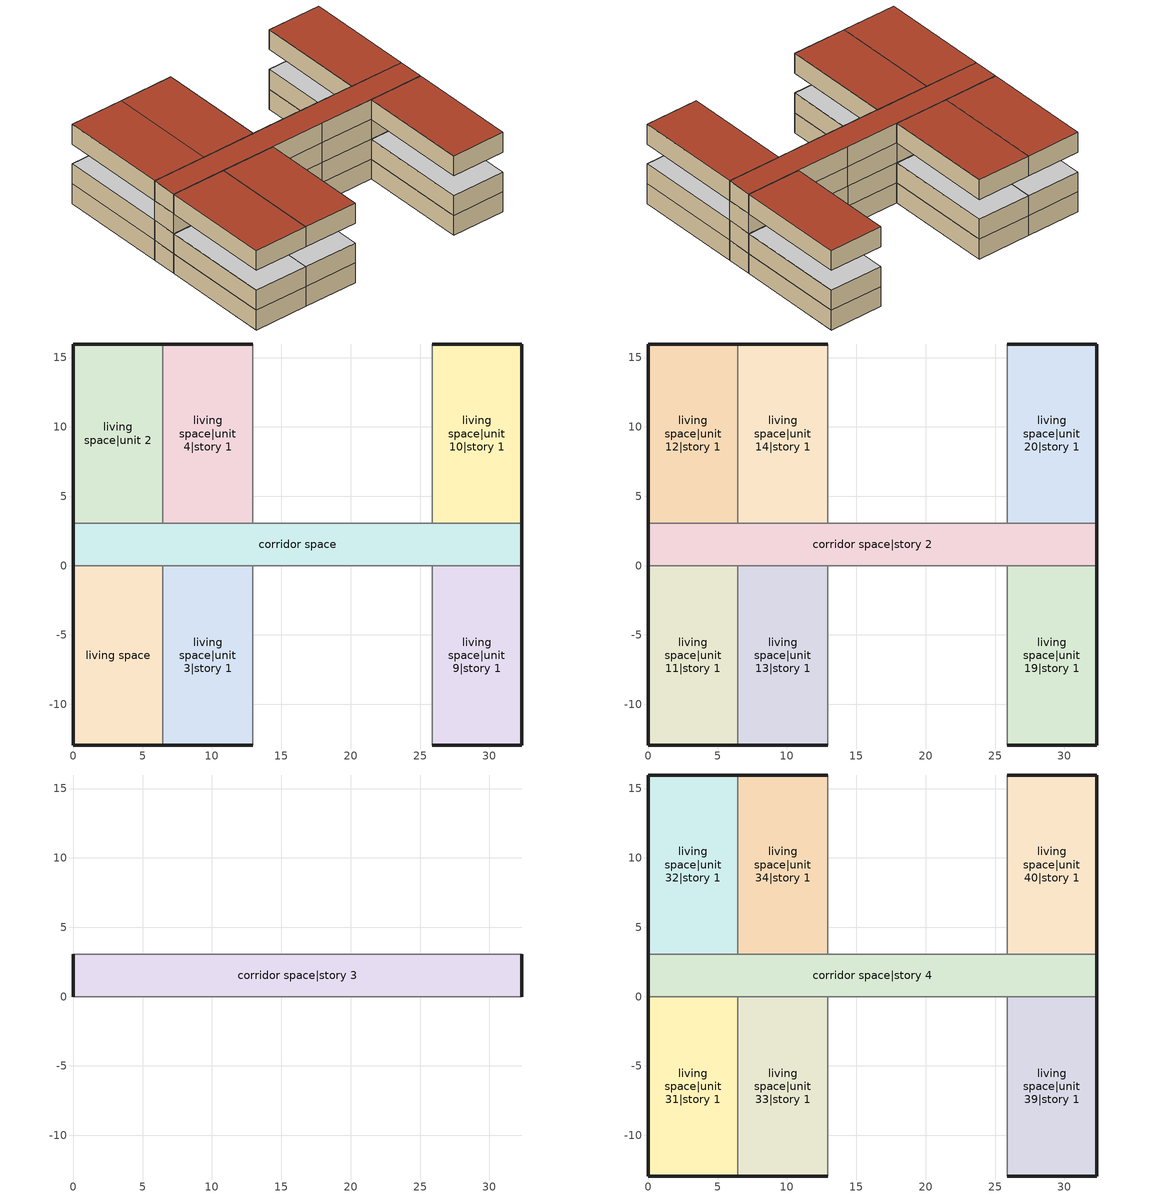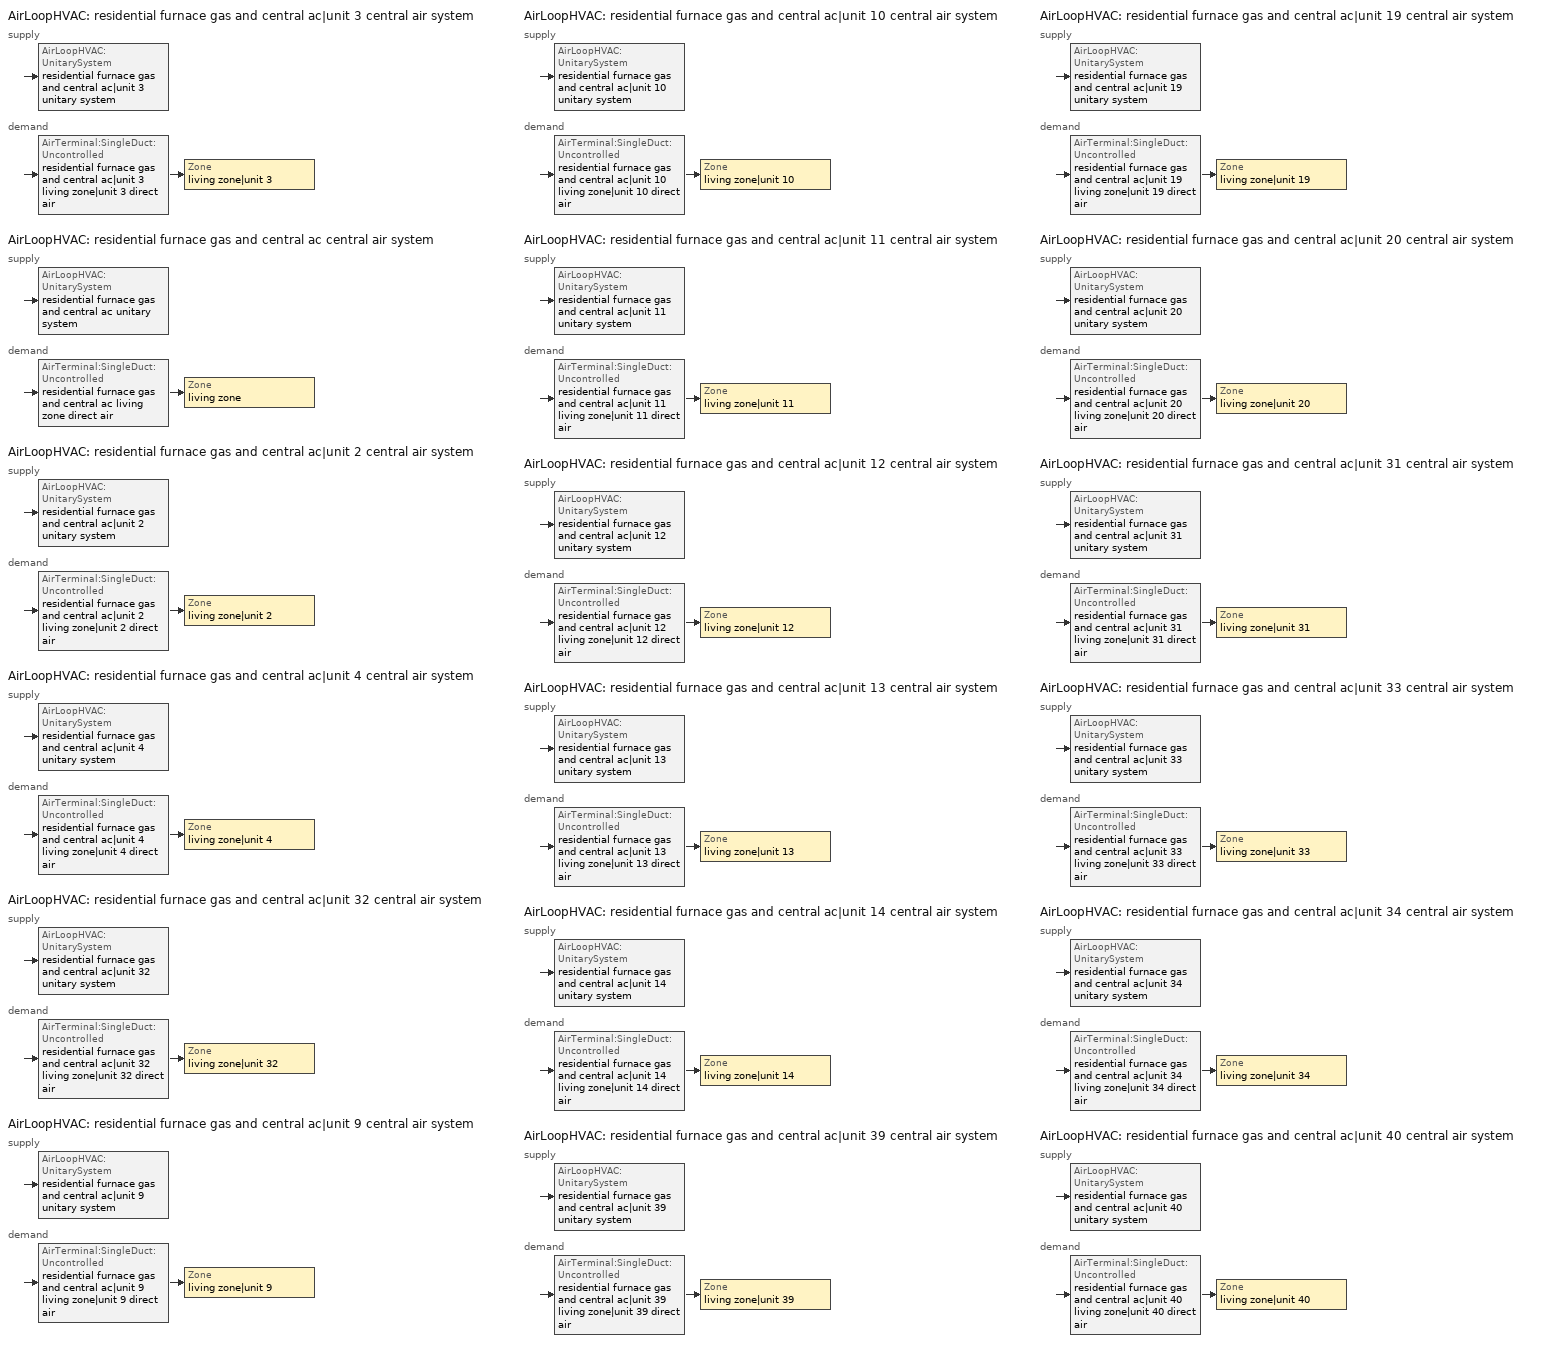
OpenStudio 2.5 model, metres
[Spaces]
living space
 floor foundation: 0,-12.93 0,0 6.47,0 6.47,-12.93 z0
 wall outside: 0,0 0,-12.93 6.47,-12.93 z0:2.44
 wall adiabatic: 6.47,0 0,0 z0:2.44
 wall to living space|unit 3|story 1: 6.47,-12.93 6.47,0 z0:2.44
living space|unit 2
 floor foundation: 0,3.05 0,15.98 6.47,15.98 6.47,3.05 z0
 wall outside: 6.47,15.98 0,15.98 0,3.05 z0:2.44
 wall to living space|unit 4|story 1: 6.47,3.05 6.47,15.98 z0:2.44
 wall adiabatic: 0,3.05 6.47,3.05 z0:2.44
living space|unit 3|story 1
 floor foundation: 6.47,-12.93 6.47,0 12.93,0 12.93,-12.93 z0
 wall outside: 6.47,-12.93 12.93,-12.93 z0:2.44
 wall adiabatic: 12.93,-12.93 12.93,0 6.47,0 z0:2.44
living space|unit 4|story 1
 floor foundation: 6.47,3.05 6.47,15.98 12.93,15.98 12.93,3.05 z0
 wall outside: 12.93,15.98 6.47,15.98 z0:2.44
 wall adiabatic: 6.47,3.05 12.93,3.05 12.93,15.98 z0:2.44
living space|unit 9|story 1
 floor foundation: 25.86,-12.93 25.86,0 32.33,0 32.33,-12.93 z0
 wall outside: 25.86,-12.93 32.33,-12.93 32.33,0 z0:2.44
 wall adiabatic: 32.33,0 25.86,0 25.86,-12.93 z0:2.44
living space|unit 10|story 1
 floor foundation: 25.86,3.05 25.86,15.98 32.33,15.98 32.33,3.05 z0
 wall outside: 32.33,3.05 32.33,15.98 25.86,15.98 z0:2.44
 wall adiabatic: 25.86,15.98 25.86,3.05 32.33,3.05 z0:2.44
corridor space
 floor foundation: 0,0 0,3.05 32.33,3.05 32.33,0 z0
 wall outside: 0,3.05 0,0 / 32.33,0 32.33,3.05 z0:2.44
 wall adiabatic: 0,0 6.47,0 12.93,0 19.4,0 25.86,0 32.33,0 / 32.33,3.05 25.86,3.05 19.4,3.05 12.93,3.05 6.47,3.05 0,3.05 z0:2.44
 ceiling adiabatic: 32.33,0 32.33,3.05 0,3.05 0,0 z2.44
living space|unit 11|story 1
 floor to living space: 0,-12.93 0,0 6.47,0 6.47,-12.93 z2.44
 wall outside: 0,0 0,-12.93 6.47,-12.93 z2.44:4.88
 wall to living space|unit 13|story 1: 6.47,-12.93 6.47,0 z2.44:4.88
 wall adiabatic: 6.47,0 0,0 z2.44:4.88
 ceiling adiabatic: 6.47,-12.93 6.47,0 0,0 0,-12.93 z4.88
living space|unit 12|story 1
 floor to living space|unit 2: 0,3.05 0,15.98 6.47,15.98 6.47,3.05 z2.44
 wall outside: 6.47,15.98 0,15.98 0,3.05 z2.44:4.88
 wall to living space|unit 14|story 1: 6.47,3.05 6.47,15.98 z2.44:4.88
 wall adiabatic: 0,3.05 6.47,3.05 z2.44:4.88
 ceiling adiabatic: 6.47,3.05 6.47,15.98 0,15.98 0,3.05 z4.88
living space|unit 13|story 1
 floor to living space|unit 3|story 1: 6.47,-12.93 6.47,0 12.93,0 12.93,-12.93 z2.44
 wall outside: 6.47,-12.93 12.93,-12.93 z2.44:4.88
 wall adiabatic: 12.93,-12.93 12.93,0 6.47,0 z2.44:4.88
 ceiling adiabatic: 12.93,-12.93 12.93,0 6.47,0 6.47,-12.93 z4.88
living space|unit 14|story 1
 floor to living space|unit 4|story 1: 6.47,3.05 6.47,15.98 12.93,15.98 12.93,3.05 z2.44
 wall outside: 12.93,15.98 6.47,15.98 z2.44:4.88
 wall adiabatic: 6.47,3.05 12.93,3.05 12.93,15.98 z2.44:4.88
 ceiling adiabatic: 12.93,3.05 12.93,15.98 6.47,15.98 6.47,3.05 z4.88
living space|unit 19|story 1
 floor to living space|unit 9|story 1: 25.86,-12.93 25.86,0 32.33,0 32.33,-12.93 z2.44
 wall outside: 25.86,-12.93 32.33,-12.93 32.33,0 z2.44:4.88
 wall adiabatic: 32.33,0 25.86,0 25.86,-12.93 z2.44:4.88
 ceiling adiabatic: 32.33,-12.93 32.33,0 25.86,0 25.86,-12.93 z4.88
living space|unit 20|story 1
 floor to living space|unit 10|story 1: 25.86,3.05 25.86,15.98 32.33,15.98 32.33,3.05 z2.44
 wall outside: 32.33,3.05 32.33,15.98 25.86,15.98 z2.44:4.88
 wall adiabatic: 25.86,15.98 25.86,3.05 32.33,3.05 z2.44:4.88
 ceiling adiabatic: 32.33,3.05 32.33,15.98 25.86,15.98 25.86,3.05 z4.88
corridor space|story 2
 floor adiabatic: 0,0 0,3.05 32.33,3.05 32.33,0 z2.44
 wall outside: 32.33,0 32.33,3.05 / 0,3.05 0,0 z2.44:4.88
 wall adiabatic: 0,0 6.47,0 12.93,0 19.4,0 25.86,0 32.33,0 / 32.33,3.05 25.86,3.05 19.4,3.05 12.93,3.05 6.47,3.05 0,3.05 z2.44:4.88
 ceiling adiabatic: 32.33,0 32.33,3.05 0,3.05 0,0 z4.88
corridor space|story 3
 floor adiabatic: 0,0 0,3.05 32.33,3.05 32.33,0 z4.88
 wall outside: 32.33,0 32.33,3.05 / 0,3.05 0,0 z4.88:7.32
 wall adiabatic: 0,0 6.47,0 12.93,0 19.4,0 25.86,0 32.33,0 / 32.33,3.05 25.86,3.05 19.4,3.05 12.93,3.05 6.47,3.05 0,3.05 z4.88:7.32
 ceiling adiabatic: 32.33,0 32.33,3.05 0,3.05 0,0 z7.32
living space|unit 31|story 1
 floor adiabatic: 0,-12.93 0,0 6.47,0 6.47,-12.93 z7.32
 wall outside: 0,0 0,-12.93 6.47,-12.93 z7.32:9.75
 wall to living space|unit 33|story 1: 6.47,-12.93 6.47,0 z7.32:9.75
 wall adiabatic: 6.47,0 0,0 z7.32:9.75
 roof outside: 6.47,-12.93 6.47,0 0,0 0,-12.93 z9.75
living space|unit 32|story 1
 floor adiabatic: 0,3.05 0,15.98 6.47,15.98 6.47,3.05 z7.32
 wall outside: 6.47,15.98 0,15.98 0,3.05 z7.32:9.75
 wall to living space|unit 34|story 1: 6.47,3.05 6.47,15.98 z7.32:9.75
 wall adiabatic: 0,3.05 6.47,3.05 z7.32:9.75
 roof outside: 6.47,3.05 6.47,15.98 0,15.98 0,3.05 z9.75
living space|unit 33|story 1
 floor adiabatic: 6.47,-12.93 6.47,0 12.93,0 12.93,-12.93 z7.32
 wall outside: 6.47,-12.93 12.93,-12.93 z7.32:9.75
 wall adiabatic: 12.93,-12.93 12.93,0 6.47,0 z7.32:9.75
 roof outside: 12.93,-12.93 12.93,0 6.47,0 6.47,-12.93 z9.75
living space|unit 34|story 1
 floor adiabatic: 6.47,3.05 6.47,15.98 12.93,15.98 12.93,3.05 z7.32
 wall outside: 12.93,15.98 6.47,15.98 z7.32:9.75
 wall adiabatic: 6.47,3.05 12.93,3.05 12.93,15.98 z7.32:9.75
 roof outside: 12.93,3.05 12.93,15.98 6.47,15.98 6.47,3.05 z9.75
living space|unit 39|story 1
 floor adiabatic: 25.86,-12.93 25.86,0 32.33,0 32.33,-12.93 z7.32
 wall outside: 25.86,-12.93 32.33,-12.93 32.33,0 z7.32:9.75
 wall adiabatic: 32.33,0 25.86,0 25.86,-12.93 z7.32:9.75
 roof outside: 32.33,-12.93 32.33,0 25.86,0 25.86,-12.93 z9.75
living space|unit 40|story 1
 floor adiabatic: 25.86,3.05 25.86,15.98 32.33,15.98 32.33,3.05 z7.32
 wall outside: 32.33,3.05 32.33,15.98 25.86,15.98 z7.32:9.75
 wall adiabatic: 25.86,15.98 25.86,3.05 32.33,3.05 z7.32:9.75
 roof outside: 32.33,3.05 32.33,15.98 25.86,15.98 25.86,3.05 z9.75
corridor space|story 4
 floor adiabatic: 0,0 0,3.05 32.33,3.05 32.33,0 z7.32
 wall outside: 32.33,0 32.33,3.05 / 0,3.05 0,0 z7.32:9.75
 wall adiabatic: 0,0 6.47,0 12.93,0 19.4,0 25.86,0 32.33,0 / 32.33,3.05 25.86,3.05 19.4,3.05 12.93,3.05 6.47,3.05 0,3.05 z7.32:9.75
 roof outside: 32.33,0 32.33,3.05 0,3.05 0,0 z9.75
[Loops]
AirLoopHVAC 'residential furnace gas and central ac|unit 3 central air system'
 supply: AirLoopHVAC:UnitarySystem 'residential furnace gas and central ac|unit 3 unitary system'
 demand: AirTerminal:SingleDuct:Uncontrolled 'residential furnace gas and central ac|unit 3 living zone|unit 3 direct air' > Zone 'living zone|unit 3'
AirLoopHVAC 'residential furnace gas and central ac central air system'
 supply: AirLoopHVAC:UnitarySystem 'residential furnace gas and central ac unitary system'
 demand: AirTerminal:SingleDuct:Uncontrolled 'residential furnace gas and central ac living zone direct air' > Zone 'living zone'
AirLoopHVAC 'residential furnace gas and central ac|unit 2 central air system'
 supply: AirLoopHVAC:UnitarySystem 'residential furnace gas and central ac|unit 2 unitary system'
 demand: AirTerminal:SingleDuct:Uncontrolled 'residential furnace gas and central ac|unit 2 living zone|unit 2 direct air' > Zone 'living zone|unit 2'
AirLoopHVAC 'residential furnace gas and central ac|unit 4 central air system'
 supply: AirLoopHVAC:UnitarySystem 'residential furnace gas and central ac|unit 4 unitary system'
 demand: AirTerminal:SingleDuct:Uncontrolled 'residential furnace gas and central ac|unit 4 living zone|unit 4 direct air' > Zone 'living zone|unit 4'
AirLoopHVAC 'residential furnace gas and central ac|unit 32 central air system'
 supply: AirLoopHVAC:UnitarySystem 'residential furnace gas and central ac|unit 32 unitary system'
 demand: AirTerminal:SingleDuct:Uncontrolled 'residential furnace gas and central ac|unit 32 living zone|unit 32 direct air' > Zone 'living zone|unit 32'
AirLoopHVAC 'residential furnace gas and central ac|unit 9 central air system'
 supply: AirLoopHVAC:UnitarySystem 'residential furnace gas and central ac|unit 9 unitary system'
 demand: AirTerminal:SingleDuct:Uncontrolled 'residential furnace gas and central ac|unit 9 living zone|unit 9 direct air' > Zone 'living zone|unit 9'
AirLoopHVAC 'residential furnace gas and central ac|unit 10 central air system'
 supply: AirLoopHVAC:UnitarySystem 'residential furnace gas and central ac|unit 10 unitary system'
 demand: AirTerminal:SingleDuct:Uncontrolled 'residential furnace gas and central ac|unit 10 living zone|unit 10 direct air' > Zone 'living zone|unit 10'
AirLoopHVAC 'residential furnace gas and central ac|unit 11 central air system'
 supply: AirLoopHVAC:UnitarySystem 'residential furnace gas and central ac|unit 11 unitary system'
 demand: AirTerminal:SingleDuct:Uncontrolled 'residential furnace gas and central ac|unit 11 living zone|unit 11 direct air' > Zone 'living zone|unit 11'
AirLoopHVAC 'residential furnace gas and central ac|unit 12 central air system'
 supply: AirLoopHVAC:UnitarySystem 'residential furnace gas and central ac|unit 12 unitary system'
 demand: AirTerminal:SingleDuct:Uncontrolled 'residential furnace gas and central ac|unit 12 living zone|unit 12 direct air' > Zone 'living zone|unit 12'
AirLoopHVAC 'residential furnace gas and central ac|unit 13 central air system'
 supply: AirLoopHVAC:UnitarySystem 'residential furnace gas and central ac|unit 13 unitary system'
 demand: AirTerminal:SingleDuct:Uncontrolled 'residential furnace gas and central ac|unit 13 living zone|unit 13 direct air' > Zone 'living zone|unit 13'
AirLoopHVAC 'residential furnace gas and central ac|unit 14 central air system'
 supply: AirLoopHVAC:UnitarySystem 'residential furnace gas and central ac|unit 14 unitary system'
 demand: AirTerminal:SingleDuct:Uncontrolled 'residential furnace gas and central ac|unit 14 living zone|unit 14 direct air' > Zone 'living zone|unit 14'
AirLoopHVAC 'residential furnace gas and central ac|unit 39 central air system'
 supply: AirLoopHVAC:UnitarySystem 'residential furnace gas and central ac|unit 39 unitary system'
 demand: AirTerminal:SingleDuct:Uncontrolled 'residential furnace gas and central ac|unit 39 living zone|unit 39 direct air' > Zone 'living zone|unit 39'
AirLoopHVAC 'residential furnace gas and central ac|unit 19 central air system'
 supply: AirLoopHVAC:UnitarySystem 'residential furnace gas and central ac|unit 19 unitary system'
 demand: AirTerminal:SingleDuct:Uncontrolled 'residential furnace gas and central ac|unit 19 living zone|unit 19 direct air' > Zone 'living zone|unit 19'
AirLoopHVAC 'residential furnace gas and central ac|unit 20 central air system'
 supply: AirLoopHVAC:UnitarySystem 'residential furnace gas and central ac|unit 20 unitary system'
 demand: AirTerminal:SingleDuct:Uncontrolled 'residential furnace gas and central ac|unit 20 living zone|unit 20 direct air' > Zone 'living zone|unit 20'
AirLoopHVAC 'residential furnace gas and central ac|unit 31 central air system'
 supply: AirLoopHVAC:UnitarySystem 'residential furnace gas and central ac|unit 31 unitary system'
 demand: AirTerminal:SingleDuct:Uncontrolled 'residential furnace gas and central ac|unit 31 living zone|unit 31 direct air' > Zone 'living zone|unit 31'
AirLoopHVAC 'residential furnace gas and central ac|unit 33 central air system'
 supply: AirLoopHVAC:UnitarySystem 'residential furnace gas and central ac|unit 33 unitary system'
 demand: AirTerminal:SingleDuct:Uncontrolled 'residential furnace gas and central ac|unit 33 living zone|unit 33 direct air' > Zone 'living zone|unit 33'
AirLoopHVAC 'residential furnace gas and central ac|unit 34 central air system'
 supply: AirLoopHVAC:UnitarySystem 'residential furnace gas and central ac|unit 34 unitary system'
 demand: AirTerminal:SingleDuct:Uncontrolled 'residential furnace gas and central ac|unit 34 living zone|unit 34 direct air' > Zone 'living zone|unit 34'
AirLoopHVAC 'residential furnace gas and central ac|unit 40 central air system'
 supply: AirLoopHVAC:UnitarySystem 'residential furnace gas and central ac|unit 40 unitary system'
 demand: AirTerminal:SingleDuct:Uncontrolled 'residential furnace gas and central ac|unit 40 living zone|unit 40 direct air' > Zone 'living zone|unit 40'
[Building]
Building 1: North Axis {deg}=0; Standards Number of Stories=4; Standards Number of Above Ground Stories=4; Standards Building Type=multifamily; Standards Number of Living Units=40
[Site]
Denver Intl Ap_CO_USA: Latitude {deg}=39.83; Longitude {deg}=-104.65; Time Zone {hr}=-7; Elevation {m}=1650
[ClimateZones]
Climate Zone Institution Name 2=Building America; Climate Zone Document Year 2=0; Climate Zone Value 2=Cold
[Site:WaterMainsTemperature]
Calculation Method=Correlation; Annual Average Outdoor Air Temperature {C}=10.8753; Maximum Difference In Monthly Average Outdoor Air Temperatures {deltaC}=23.1524
[Site:GroundTemperature:Deep]
10.8753, 10.8753, 10.8753, 10.8753, 10.8753, 10.8753, 10.8753, 10.8753, 10.8753, 10.8753, 10.8753, 10.8753
[ThermalZone] Use Ideal Air Loads=No
Name | Thermostat | Multiplier
living zone | living zone temperature setpoint
living zone|unit 2 | living zone|unit 2 temperature setpoint
living zone|unit 3 | living zone|unit 3 temperature setpoint | 3
living zone|unit 4 | living zone|unit 4 temperature setpoint | 3
living zone|unit 9 | living zone|unit 9 temperature setpoint
living zone|unit 10 | living zone|unit 10 temperature setpoint
living zone|unit 11 | living zone|unit 11 temperature setpoint | 2
living zone|unit 12 | living zone|unit 12 temperature setpoint | 2
living zone|unit 13 | living zone|unit 13 temperature setpoint | 6
living zone|unit 14 | living zone|unit 14 temperature setpoint | 6
living zone|unit 19 | living zone|unit 19 temperature setpoint | 2
living zone|unit 20 | living zone|unit 20 temperature setpoint | 2
living zone|unit 31 | living zone|unit 31 temperature setpoint
living zone|unit 32 | living zone|unit 32 temperature setpoint
living zone|unit 33 | living zone|unit 33 temperature setpoint | 3
living zone|unit 34 | living zone|unit 34 temperature setpoint | 3
living zone|unit 39 | living zone|unit 39 temperature setpoint
living zone|unit 40 | living zone|unit 40 temperature setpoint
corridor zone
[Sizing:Zone] Zone Cooling Design Supply Air Temperature Input Method=SupplyAirTemperature; Zone Cooling Design Supply Air Temperature {C}=14; Zone Cooling Design Supply Air Temperature Difference {deltaC}=11.11; Zone Heating Design Supply Air Temperature Input Method=SupplyAirTemperature; Zone Heating Design Supply Air Temperature {C}=40; Zone Heating Design Supply Air Temperature Difference {deltaC}=11.11; Zone Cooling Design Supply Air Humidity Ratio {kg-H2O/kg-air}=0.0085; Zone Heating Design Supply Air Humidity Ratio {kg-H2O/kg-air}=0.008; Cooling Design Air Flow Method=DesignDay; Heating Design Air Flow Method=DesignDay; Account for Dedicated Outdoor Air System=No; Dedicated Outdoor Air System Control Strategy=NeutralSupplyAir; Dedicated Outdoor Air Low Setpoint Temperature for Design {C}=autosize; Dedicated Outdoor Air High Setpoint Temperature for Design {C}=autosize
living zone; living zone|unit 2; living zone|unit 3; living zone|unit 4; living zone|unit 9; living zone|unit 10; living zone|unit 11; living zone|unit 12; living zone|unit 13; living zone|unit 14; living zone|unit 19; living zone|unit 20; living zone|unit 31; living zone|unit 32; living zone|unit 33; living zone|unit 34; living zone|unit 39; living zone|unit 40; corridor zone
[Zone equipment]
living zone: residential furnace gas and central ac living zone direct air
living zone|unit 2: residential furnace gas and central ac|unit 2 living zone|unit 2 direct air
living zone|unit 3: residential furnace gas and central ac|unit 3 living zone|unit 3 direct air
living zone|unit 4: residential furnace gas and central ac|unit 4 living zone|unit 4 direct air
living zone|unit 9: residential furnace gas and central ac|unit 9 living zone|unit 9 direct air
living zone|unit 10: residential furnace gas and central ac|unit 10 living zone|unit 10 direct air
living zone|unit 11: residential furnace gas and central ac|unit 11 living zone|unit 11 direct air
living zone|unit 12: residential furnace gas and central ac|unit 12 living zone|unit 12 direct air
living zone|unit 13: residential furnace gas and central ac|unit 13 living zone|unit 13 direct air
living zone|unit 14: residential furnace gas and central ac|unit 14 living zone|unit 14 direct air
living zone|unit 19: residential furnace gas and central ac|unit 19 living zone|unit 19 direct air
living zone|unit 20: residential furnace gas and central ac|unit 20 living zone|unit 20 direct air
living zone|unit 31: residential furnace gas and central ac|unit 31 living zone|unit 31 direct air
living zone|unit 32: residential furnace gas and central ac|unit 32 living zone|unit 32 direct air
living zone|unit 33: residential furnace gas and central ac|unit 33 living zone|unit 33 direct air
living zone|unit 34: residential furnace gas and central ac|unit 34 living zone|unit 34 direct air
living zone|unit 39: residential furnace gas and central ac|unit 39 living zone|unit 39 direct air
living zone|unit 40: residential furnace gas and central ac|unit 40 living zone|unit 40 direct air
[Space]
Name | Space Type | Thermal Zone | Building Unit
living space | Space Type 1 | living zone | unit 1
living space|unit 2 | Space Type 1 | living zone|unit 2 | unit 2
living space|unit 3|story 1 | Space Type 1 | living zone|unit 3 | unit 3
living space|unit 4|story 1 | Space Type 1 | living zone|unit 4 | unit 4
living space|unit 9|story 1 | Space Type 1 | living zone|unit 9 | unit 9
living space|unit 10|story 1 | Space Type 1 | living zone|unit 10 | unit 10
living space|unit 11|story 1 | Space Type 1 | living zone|unit 11 | unit 11
living space|unit 12|story 1 | Space Type 1 | living zone|unit 12 | unit 12
living space|unit 13|story 1 | Space Type 1 | living zone|unit 13 | unit 13
living space|unit 14|story 1 | Space Type 1 | living zone|unit 14 | unit 14
living space|unit 19|story 1 | Space Type 1 | living zone|unit 19 | unit 19
living space|unit 20|story 1 | Space Type 1 | living zone|unit 20 | unit 20
living space|unit 31|story 1 | Space Type 1 | living zone|unit 31 | unit 31
living space|unit 32|story 1 | Space Type 1 | living zone|unit 32 | unit 32
living space|unit 33|story 1 | Space Type 1 | living zone|unit 33 | unit 33
living space|unit 34|story 1 | Space Type 1 | living zone|unit 34 | unit 34
living space|unit 39|story 1 | Space Type 1 | living zone|unit 39 | unit 39
living space|unit 40|story 1 | Space Type 1 | living zone|unit 40 | unit 40
corridor space; corridor space|story 2; corridor space|story 3; corridor space|story 4 | Space Type 2 | corridor zone
[SpaceType]
Name | Standards Space Type
Space Type 1 | living
Space Type 2 | corridor
[BuildingUnit] Building Unit Type=Residential
unit 1; unit 2; unit 3; unit 4; unit 9; unit 10; unit 11; unit 12; unit 13; unit 14; unit 19; unit 20; unit 31; unit 32; unit 33; unit 34; unit 39; unit 40; EPWWeatherInfo
[Coil:Heating:Gas] Availability Schedule=residential heating season; Gas Burner Efficiency=0.78; Nominal Capacity {W}=AutoSize; Parasitic Electric Load {W}=0; Parasitic Gas Load {W}=0; Fuel Type=NaturalGas
residential furnace gas|unit 3 heating coil; residential furnace gas heating coil; residential furnace gas|unit 2 heating coil; residential furnace gas|unit 4 heating coil; residential furnace gas|unit 32 heating coil; residential furnace gas|unit 9 heating coil; residential furnace gas|unit 10 heating coil; residential furnace gas|unit 11 heating coil; residential furnace gas|unit 12 heating coil; residential furnace gas|unit 13 heating coil; residential furnace gas|unit 14 heating coil; residential furnace gas|unit 39 heating coil; residential furnace gas|unit 19 heating coil; residential furnace gas|unit 20 heating coil; residential furnace gas|unit 31 heating coil; residential furnace gas|unit 33 heating coil; residential furnace gas|unit 34 heating coil; residential furnace gas|unit 40 heating coil
[Coil:Cooling:DX:SingleSpeed] Availability Schedule=residential cooling season; Rated Total Cooling Capacity {W}=autosize; Rated Sensible Heat Ratio=0.740403; Rated COP {W/W}=3.95054; Rated Air Flow Rate {m3/s}=autosize; Rated Evaporator Fan Power Per Volume Flow Rate {W/(m3/s)}=773.391; Nominal Time for Condensate Removal to Begin {s}=1000; Ratio of Initial Moisture Evaporation Rate and Steady State Latent Capacity=1.5; Maximum Cycling Rate {cycles/hr}=3; Latent Capacity Time Constant {s}=45; Condenser Type=AirCooled; Evaporative Condenser Effectiveness=0; Evaporative Condenser Air Flow Rate {m3/s}=Autosize; Evaporative Condenser Pump Rated Power Consumption {W}=Autosize; Crankcase Heater Capacity {W}=0; Maximum Outdoor Dry-Bulb Temperature for Crankcase Heater Operation {C}=12.7778; Basin Heater Capacity {W/K}=0; Basin Heater Setpoint Temperature {C}=10
Name | Total Cooling Capacity Function of Temperature Curve | Total Cooling Capacity Function of Flow Fraction Curve | Energy Input Ratio Function of Temperature Curve | Energy Input Ratio Function of Flow Fraction Curve | Part Load Fraction Correlation Curve
residential central ac|unit 3 cooling coil | Cool-Cap-fT1 | Cool-Cap-fFF1 | Cool-EIR-fT1 | Cool-EIR-fFF1 | Cool-PLF-fPLR1
residential central ac cooling coil | Cool-Cap-fT1 1 | Cool-Cap-fFF1 1 | Cool-EIR-fT1 1 | Cool-EIR-fFF1 1 | Cool-PLF-fPLR1 1
residential central ac|unit 2 cooling coil | Cool-Cap-fT1 2 | Cool-Cap-fFF1 2 | Cool-EIR-fT1 2 | Cool-EIR-fFF1 2 | Cool-PLF-fPLR1 2
residential central ac|unit 4 cooling coil | Cool-Cap-fT1 3 | Cool-Cap-fFF1 3 | Cool-EIR-fT1 3 | Cool-EIR-fFF1 3 | Cool-PLF-fPLR1 3
residential central ac|unit 32 cooling coil | Cool-Cap-fT1 4 | Cool-Cap-fFF1 4 | Cool-EIR-fT1 4 | Cool-EIR-fFF1 4 | Cool-PLF-fPLR1 4
residential central ac|unit 9 cooling coil | Cool-Cap-fT1 5 | Cool-Cap-fFF1 5 | Cool-EIR-fT1 5 | Cool-EIR-fFF1 5 | Cool-PLF-fPLR1 5
residential central ac|unit 10 cooling coil | Cool-Cap-fT1 6 | Cool-Cap-fFF1 6 | Cool-EIR-fT1 6 | Cool-EIR-fFF1 6 | Cool-PLF-fPLR1 6
residential central ac|unit 11 cooling coil | Cool-Cap-fT1 7 | Cool-Cap-fFF1 7 | Cool-EIR-fT1 7 | Cool-EIR-fFF1 7 | Cool-PLF-fPLR1 7
residential central ac|unit 12 cooling coil | Cool-Cap-fT1 8 | Cool-Cap-fFF1 8 | Cool-EIR-fT1 8 | Cool-EIR-fFF1 8 | Cool-PLF-fPLR1 8
residential central ac|unit 13 cooling coil | Cool-Cap-fT1 9 | Cool-Cap-fFF1 9 | Cool-EIR-fT1 9 | Cool-EIR-fFF1 9 | Cool-PLF-fPLR1 9
residential central ac|unit 14 cooling coil | Cool-Cap-fT1 10 | Cool-Cap-fFF1 10 | Cool-EIR-fT1 10 | Cool-EIR-fFF1 10 | Cool-PLF-fPLR1 10
residential central ac|unit 39 cooling coil | Cool-Cap-fT1 11 | Cool-Cap-fFF1 11 | Cool-EIR-fT1 11 | Cool-EIR-fFF1 11 | Cool-PLF-fPLR1 11
residential central ac|unit 19 cooling coil | Cool-Cap-fT1 12 | Cool-Cap-fFF1 12 | Cool-EIR-fT1 12 | Cool-EIR-fFF1 12 | Cool-PLF-fPLR1 12
residential central ac|unit 20 cooling coil | Cool-Cap-fT1 13 | Cool-Cap-fFF1 13 | Cool-EIR-fT1 13 | Cool-EIR-fFF1 13 | Cool-PLF-fPLR1 13
residential central ac|unit 31 cooling coil | Cool-Cap-fT1 14 | Cool-Cap-fFF1 14 | Cool-EIR-fT1 14 | Cool-EIR-fFF1 14 | Cool-PLF-fPLR1 14
residential central ac|unit 33 cooling coil | Cool-Cap-fT1 15 | Cool-Cap-fFF1 15 | Cool-EIR-fT1 15 | Cool-EIR-fFF1 15 | Cool-PLF-fPLR1 15
residential central ac|unit 34 cooling coil | Cool-Cap-fT1 16 | Cool-Cap-fFF1 16 | Cool-EIR-fT1 16 | Cool-EIR-fFF1 16 | Cool-PLF-fPLR1 16
residential central ac|unit 40 cooling coil | Cool-Cap-fT1 17 | Cool-Cap-fFF1 17 | Cool-EIR-fT1 17 | Cool-EIR-fFF1 17 | Cool-PLF-fPLR1 17
[Fan:OnOff] Availability Schedule=Always On Discrete; Fan Efficiency=0.117562; Pressure Rise {Pa}=124.55; Maximum Flow Rate {m3/s}=autosize; Motor Efficiency=1; Motor In Airstream Fraction=1
Name | Fan Power Ratio Function of Speed Ratio Curve | Fan Efficiency Ratio Function of Speed Ratio Curve
residential furnace gas and central ac|unit 3 supply fan | Fan On Off Power Curve 18 | Fan On Off Efficiency Curve 18
residential furnace gas and central ac supply fan | Fan On Off Power Curve 19 | Fan On Off Efficiency Curve 19
residential furnace gas and central ac|unit 2 supply fan | Fan On Off Power Curve 20 | Fan On Off Efficiency Curve 20
residential furnace gas and central ac|unit 4 supply fan | Fan On Off Power Curve 21 | Fan On Off Efficiency Curve 21
residential furnace gas and central ac|unit 32 supply fan | Fan On Off Power Curve 22 | Fan On Off Efficiency Curve 22
residential furnace gas and central ac|unit 9 supply fan | Fan On Off Power Curve 23 | Fan On Off Efficiency Curve 23
residential furnace gas and central ac|unit 10 supply fan | Fan On Off Power Curve 24 | Fan On Off Efficiency Curve 24
residential furnace gas and central ac|unit 11 supply fan | Fan On Off Power Curve 25 | Fan On Off Efficiency Curve 25
residential furnace gas and central ac|unit 12 supply fan | Fan On Off Power Curve 26 | Fan On Off Efficiency Curve 26
residential furnace gas and central ac|unit 13 supply fan | Fan On Off Power Curve 27 | Fan On Off Efficiency Curve 27
residential furnace gas and central ac|unit 14 supply fan | Fan On Off Power Curve 28 | Fan On Off Efficiency Curve 28
residential furnace gas and central ac|unit 39 supply fan | Fan On Off Power Curve 29 | Fan On Off Efficiency Curve 29
residential furnace gas and central ac|unit 19 supply fan | Fan On Off Power Curve 30 | Fan On Off Efficiency Curve 30
residential furnace gas and central ac|unit 20 supply fan | Fan On Off Power Curve 31 | Fan On Off Efficiency Curve 31
residential furnace gas and central ac|unit 31 supply fan | Fan On Off Power Curve 32 | Fan On Off Efficiency Curve 32
residential furnace gas and central ac|unit 33 supply fan | Fan On Off Power Curve 33 | Fan On Off Efficiency Curve 33
residential furnace gas and central ac|unit 34 supply fan | Fan On Off Power Curve 34 | Fan On Off Efficiency Curve 34
residential furnace gas and central ac|unit 40 supply fan | Fan On Off Power Curve 35 | Fan On Off Efficiency Curve 35
[AirLoopHVAC:UnitarySystem] Control Type=Load; Dehumidification Control Type=None; Availability Schedule=Always On Discrete; Fan Placement=BlowThrough; Supply Air Fan Operating Mode Schedule=Always Off Discrete; DX Heating Coil Sizing Ratio=1; Use DOAS DX Cooling Coil=No; DOAS DX Cooling Coil Leaving Minimum Air Temperature {C}=2; Latent Load Control=SensibleOnlyLoadControl; Supply Air Flow Rate During Cooling Operation {m3/s}=autosize; Supply Air Flow Rate During Heating Operation {m3/s}=autosize; Supply Air Flow Rate When No Cooling or Heating is Required {m3/s}=0; Maximum Supply Air Temperature {C}=48.8889; Maximum Outdoor Dry-Bulb Temperature for Supplemental Heater Operation {C}=21; Maximum Cycling Rate {cycles/hr}=2.5; Heat Pump Time Constant {s}=60; Fraction of On-Cycle Power Use=0.01; Heat Pump Fan Delay Time {s}=60; Ancilliary On-Cycle Electric Power {W}=0; Ancilliary Off-Cycle Electric Power {W}=0
Name | Controlling Zone or Thermostat Location | Supply Fan | Heating Coil | Cooling Coil
residential furnace gas and central ac|unit 3 unitary system | living zone|unit 3 | residential furnace gas and central ac|unit 3 supply fan | residential furnace gas|unit 3 heating coil | residential central ac|unit 3 cooling coil
residential furnace gas and central ac unitary system | living zone | residential furnace gas and central ac supply fan | residential furnace gas heating coil | residential central ac cooling coil
residential furnace gas and central ac|unit 2 unitary system | living zone|unit 2 | residential furnace gas and central ac|unit 2 supply fan | residential furnace gas|unit 2 heating coil | residential central ac|unit 2 cooling coil
residential furnace gas and central ac|unit 4 unitary system | living zone|unit 4 | residential furnace gas and central ac|unit 4 supply fan | residential furnace gas|unit 4 heating coil | residential central ac|unit 4 cooling coil
residential furnace gas and central ac|unit 32 unitary system | living zone|unit 32 | residential furnace gas and central ac|unit 32 supply fan | residential furnace gas|unit 32 heating coil | residential central ac|unit 32 cooling coil
residential furnace gas and central ac|unit 9 unitary system | living zone|unit 9 | residential furnace gas and central ac|unit 9 supply fan | residential furnace gas|unit 9 heating coil | residential central ac|unit 9 cooling coil
residential furnace gas and central ac|unit 10 unitary system | living zone|unit 10 | residential furnace gas and central ac|unit 10 supply fan | residential furnace gas|unit 10 heating coil | residential central ac|unit 10 cooling coil
residential furnace gas and central ac|unit 11 unitary system | living zone|unit 11 | residential furnace gas and central ac|unit 11 supply fan | residential furnace gas|unit 11 heating coil | residential central ac|unit 11 cooling coil
residential furnace gas and central ac|unit 12 unitary system | living zone|unit 12 | residential furnace gas and central ac|unit 12 supply fan | residential furnace gas|unit 12 heating coil | residential central ac|unit 12 cooling coil
residential furnace gas and central ac|unit 13 unitary system | living zone|unit 13 | residential furnace gas and central ac|unit 13 supply fan | residential furnace gas|unit 13 heating coil | residential central ac|unit 13 cooling coil
residential furnace gas and central ac|unit 14 unitary system | living zone|unit 14 | residential furnace gas and central ac|unit 14 supply fan | residential furnace gas|unit 14 heating coil | residential central ac|unit 14 cooling coil
residential furnace gas and central ac|unit 39 unitary system | living zone|unit 39 | residential furnace gas and central ac|unit 39 supply fan | residential furnace gas|unit 39 heating coil | residential central ac|unit 39 cooling coil
residential furnace gas and central ac|unit 19 unitary system | living zone|unit 19 | residential furnace gas and central ac|unit 19 supply fan | residential furnace gas|unit 19 heating coil | residential central ac|unit 19 cooling coil
residential furnace gas and central ac|unit 20 unitary system | living zone|unit 20 | residential furnace gas and central ac|unit 20 supply fan | residential furnace gas|unit 20 heating coil | residential central ac|unit 20 cooling coil
residential furnace gas and central ac|unit 31 unitary system | living zone|unit 31 | residential furnace gas and central ac|unit 31 supply fan | residential furnace gas|unit 31 heating coil | residential central ac|unit 31 cooling coil
residential furnace gas and central ac|unit 33 unitary system | living zone|unit 33 | residential furnace gas and central ac|unit 33 supply fan | residential furnace gas|unit 33 heating coil | residential central ac|unit 33 cooling coil
residential furnace gas and central ac|unit 34 unitary system | living zone|unit 34 | residential furnace gas and central ac|unit 34 supply fan | residential furnace gas|unit 34 heating coil | residential central ac|unit 34 cooling coil
residential furnace gas and central ac|unit 40 unitary system | living zone|unit 40 | residential furnace gas and central ac|unit 40 supply fan | residential furnace gas|unit 40 heating coil | residential central ac|unit 40 cooling coil
[AirLoopHVAC] Availability Schedule=Always On Discrete; Design Supply Air Flow Rate {m3/s}=AutoSize
residential furnace gas and central ac|unit 3 central air system; residential furnace gas and central ac central air system; residential furnace gas and central ac|unit 2 central air system; residential furnace gas and central ac|unit 4 central air system; residential furnace gas and central ac|unit 32 central air system; residential furnace gas and central ac|unit 9 central air system; residential furnace gas and central ac|unit 10 central air system; residential furnace gas and central ac|unit 11 central air system; residential furnace gas and central ac|unit 12 central air system; residential furnace gas and central ac|unit 13 central air system; residential furnace gas and central ac|unit 14 central air system; residential furnace gas and central ac|unit 39 central air system; residential furnace gas and central ac|unit 19 central air system; residential furnace gas and central ac|unit 20 central air system; residential furnace gas and central ac|unit 31 central air system; residential furnace gas and central ac|unit 33 central air system; residential furnace gas and central ac|unit 34 central air system; residential furnace gas and central ac|unit 40 central air system
[Sizing:System] Type of Load to Size On=Sensible; Design Outdoor Air Flow Rate {m3/s}=Autosize; Minimum System Air Flow Ratio=0.3; Preheat Design Temperature {C}=7; Preheat Design Humidity Ratio {kg-H2O/kg-Air}=0.008; Precool Design Temperature {C}=12.8; Precool Design Humidity Ratio {kg-H2O/kg-Air}=0.008; Central Cooling Design Supply Air Temperature {C}=12.8; Central Heating Design Supply Air Temperature {C}=16.7; Sizing Option=NonCoincident; 100% Outdoor Air in Cooling=Yes; 100% Outdoor Air in Heating=Yes; Central Cooling Design Supply Air Humidity Ratio {kg-H2O/kg-Air}=0.0085; Central Heating Design Supply Air Humidity Ratio {kg-H2O/kg-Air}=0.008; Cooling Design Air Flow Method=DesignDay; Cooling Design Air Flow Rate {m3/s}=0; Heating Design Air Flow Method=DesignDay; Heating Design Air Flow Rate {m3/s}=0; System Outdoor Air Method=ZoneSum; Zone Maximum Outdoor Air Fraction=1; Cooling Supply Air Flow Rate Per Floor Area {m3/s-m2}=0.00996765; Cooling Fraction of Autosized Cooling Supply Air Flow Rate=1; Cooling Supply Air Flow Rate Per Unit Cooling Capacity {m3/s-W}=3.94755e-05; Heating Supply Air Flow Rate Per Floor Area {m3/s-m2}=0.00996765; Heating Fraction of Autosized Heating Supply Air Flow Rate=1; Heating Fraction of Autosized Cooling Supply Air Flow Rate=1; Heating Supply Air Flow Rate Per Unit Heating Capacity {m3/s-W}=3.15882e-05; Cooling Design Capacity Method=CoolingDesignCapacity; Cooling Design Capacity {W}=autosize; Cooling Design Capacity Per Floor Area {W/m2}=234.7; Fraction of Autosized Cooling Design Capacity=1; Heating Design Capacity Method=HeatingDesignCapacity; Heating Design Capacity {W}=autosize; Heating Design Capacity Per Floor Area {W/m2}=157; Fraction of Autosized Heating Design Capacity=1; Central Cooling Capacity Control Method=OnOff
residential furnace gas and central ac|unit 3 central air system; residential furnace gas and central ac central air system; residential furnace gas and central ac|unit 2 central air system; residential furnace gas and central ac|unit 4 central air system; residential furnace gas and central ac|unit 32 central air system; residential furnace gas and central ac|unit 9 central air system; residential furnace gas and central ac|unit 10 central air system; residential furnace gas and central ac|unit 11 central air system; residential furnace gas and central ac|unit 12 central air system; residential furnace gas and central ac|unit 13 central air system; residential furnace gas and central ac|unit 14 central air system; residential furnace gas and central ac|unit 39 central air system; residential furnace gas and central ac|unit 19 central air system; residential furnace gas and central ac|unit 20 central air system; residential furnace gas and central ac|unit 31 central air system; residential furnace gas and central ac|unit 33 central air system; residential furnace gas and central ac|unit 34 central air system; residential furnace gas and central ac|unit 40 central air system
[AirTerminal:SingleDuct:Uncontrolled] Availability Schedule=Always On Discrete; Maximum Air Flow Rate {m3/s}=AutoSize
residential furnace gas and central ac|unit 3 living zone|unit 3 direct air; residential furnace gas and central ac living zone direct air; residential furnace gas and central ac|unit 2 living zone|unit 2 direct air; residential furnace gas and central ac|unit 4 living zone|unit 4 direct air; residential furnace gas and central ac|unit 32 living zone|unit 32 direct air; residential furnace gas and central ac|unit 9 living zone|unit 9 direct air; residential furnace gas and central ac|unit 10 living zone|unit 10 direct air; residential furnace gas and central ac|unit 11 living zone|unit 11 direct air; residential furnace gas and central ac|unit 12 living zone|unit 12 direct air; residential furnace gas and central ac|unit 13 living zone|unit 13 direct air; residential furnace gas and central ac|unit 14 living zone|unit 14 direct air; residential furnace gas and central ac|unit 39 living zone|unit 39 direct air; residential furnace gas and central ac|unit 19 living zone|unit 19 direct air; residential furnace gas and central ac|unit 20 living zone|unit 20 direct air; residential furnace gas and central ac|unit 31 living zone|unit 31 direct air; residential furnace gas and central ac|unit 33 living zone|unit 33 direct air; residential furnace gas and central ac|unit 34 living zone|unit 34 direct air; residential furnace gas and central ac|unit 40 living zone|unit 40 direct air
[ThermostatSetpoint:DualSetpoint] Heating Setpoint Temperature Schedule=residential heating setpoint; Cooling Setpoint Temperature Schedule=residential cooling setpoint
living zone temperature setpoint; living zone|unit 3 temperature setpoint; living zone|unit 2 temperature setpoint; living zone|unit 9 temperature setpoint; living zone|unit 4 temperature setpoint; living zone|unit 13 temperature setpoint; living zone|unit 32 temperature setpoint; living zone|unit 10 temperature setpoint; living zone|unit 11 temperature setpoint; living zone|unit 12 temperature setpoint; living zone|unit 14 temperature setpoint; living zone|unit 19 temperature setpoint; living zone|unit 20 temperature setpoint; living zone|unit 34 temperature setpoint; living zone|unit 40 temperature setpoint; living zone|unit 31 temperature setpoint; living zone|unit 33 temperature setpoint; living zone|unit 39 temperature setpoint
[Schedule:Constant]
Name | Value
Always On Discrete | 1
Always Off Discrete | 0
[Curve:Exponent] Coefficient1 Constant=1; Coefficient2 Constant=0; Coefficient3 Constant=0; Minimum Value of x=0; Maximum Value of x=1
Fan On Off Power Curve 18; Fan On Off Power Curve 19; Fan On Off Power Curve 20; Fan On Off Power Curve 21; Fan On Off Power Curve 22; Fan On Off Power Curve 23; Fan On Off Power Curve 24; Fan On Off Power Curve 25; Fan On Off Power Curve 26; Fan On Off Power Curve 27; Fan On Off Power Curve 28; Fan On Off Power Curve 29; Fan On Off Power Curve 30; Fan On Off Power Curve 31; Fan On Off Power Curve 32; Fan On Off Power Curve 33; Fan On Off Power Curve 34; Fan On Off Power Curve 35
[Curve:Cubic] Coefficient1 Constant=1; Coefficient2 x=0; Coefficient3 x**2=0; Coefficient4 x**3=0; Minimum Value of x=0; Maximum Value of x=1
Fan On Off Efficiency Curve 18; Fan On Off Efficiency Curve 19; Fan On Off Efficiency Curve 20; Fan On Off Efficiency Curve 21; Fan On Off Efficiency Curve 22; Fan On Off Efficiency Curve 23; Fan On Off Efficiency Curve 24; Fan On Off Efficiency Curve 25; Fan On Off Efficiency Curve 26; Fan On Off Efficiency Curve 27; Fan On Off Efficiency Curve 28; Fan On Off Efficiency Curve 29; Fan On Off Efficiency Curve 30; Fan On Off Efficiency Curve 31; Fan On Off Efficiency Curve 32; Fan On Off Efficiency Curve 33; Fan On Off Efficiency Curve 34; Fan On Off Efficiency Curve 35
[Curve:Biquadratic] Minimum Value of x=13.88; Maximum Value of x=23.88; Minimum Value of y=18.33; Maximum Value of y=51.66
Name | Coefficient1 Constant | Coefficient2 x | Coefficient3 x**2 | Coefficient4 y | Coefficient5 y**2 | Coefficient6 x*y
Cool-Cap-fT1; Cool-Cap-fT1 1; Cool-Cap-fT1 2; Cool-Cap-fT1 3; Cool-Cap-fT1 4; Cool-Cap-fT1 5; Cool-Cap-fT1 6; Cool-Cap-fT1 7; Cool-Cap-fT1 8; Cool-Cap-fT1 9; Cool-Cap-fT1 10; Cool-Cap-fT1 11; Cool-Cap-fT1 12; Cool-Cap-fT1 13; Cool-Cap-fT1 14; Cool-Cap-fT1 15; Cool-Cap-fT1 16; Cool-Cap-fT1 17 | 1.5509 | -0.0750501 | 0.00309714 | 0.00240111 | -5.0544e-05 | -0.000427281
Cool-EIR-fT1; Cool-EIR-fT1 1; Cool-EIR-fT1 2; Cool-EIR-fT1 3; Cool-EIR-fT1 4; Cool-EIR-fT1 5; Cool-EIR-fT1 6; Cool-EIR-fT1 7; Cool-EIR-fT1 8; Cool-EIR-fT1 9; Cool-EIR-fT1 10; Cool-EIR-fT1 11; Cool-EIR-fT1 12; Cool-EIR-fT1 13; Cool-EIR-fT1 14; Cool-EIR-fT1 15; Cool-EIR-fT1 16; Cool-EIR-fT1 17 | -0.304283 | 0.118048 | -0.00342467 | -0.00626191 | 0.000695427 | -0.000469975
[Curve:Quadratic] Minimum Value of x=0
Name | Coefficient1 Constant | Coefficient2 x | Coefficient3 x**2 | Maximum Value of x | Minimum Curve Output | Maximum Curve Output
Cool-PLF-fPLR1; Cool-PLF-fPLR1 1; Cool-PLF-fPLR1 2; Cool-PLF-fPLR1 3; Cool-PLF-fPLR1 4; Cool-PLF-fPLR1 5; Cool-PLF-fPLR1 6; Cool-PLF-fPLR1 7; Cool-PLF-fPLR1 8; Cool-PLF-fPLR1 9; Cool-PLF-fPLR1 10; Cool-PLF-fPLR1 11; Cool-PLF-fPLR1 12; Cool-PLF-fPLR1 13; Cool-PLF-fPLR1 14; Cool-PLF-fPLR1 15; Cool-PLF-fPLR1 16; Cool-PLF-fPLR1 17 | 0.93 | 0.07 | 0 | 1 | 0.7 | 1
Cool-Cap-fFF1; Cool-Cap-fFF1 1; Cool-Cap-fFF1 2; Cool-Cap-fFF1 3; Cool-Cap-fFF1 4; Cool-Cap-fFF1 5; Cool-Cap-fFF1 6; Cool-Cap-fFF1 7; Cool-Cap-fFF1 8; Cool-Cap-fFF1 9; Cool-Cap-fFF1 10; Cool-Cap-fFF1 11; Cool-Cap-fFF1 12; Cool-Cap-fFF1 13; Cool-Cap-fFF1 14; Cool-Cap-fFF1 15; Cool-Cap-fFF1 16; Cool-Cap-fFF1 17 | 0.718605 | 0.4101 | -0.128705 | 2 | 0 | 2
Cool-EIR-fFF1; Cool-EIR-fFF1 1; Cool-EIR-fFF1 2; Cool-EIR-fFF1 3; Cool-EIR-fFF1 4; Cool-EIR-fFF1 5; Cool-EIR-fFF1 6; Cool-EIR-fFF1 7; Cool-EIR-fFF1 8; Cool-EIR-fFF1 9; Cool-EIR-fFF1 10; Cool-EIR-fFF1 11; Cool-EIR-fFF1 12; Cool-EIR-fFF1 13; Cool-EIR-fFF1 14; Cool-EIR-fFF1 15; Cool-EIR-fFF1 16; Cool-EIR-fFF1 17 | 1.323 | -0.477711 | 0.154712 | 2 | 0 | 2
[Schedule:Ruleset]
Name | Default Day Schedule
residential heating season | Schedule Day 1
residential cooling season | Schedule Day 4
residential heating setpoint | Schedule Day 2
residential cooling setpoint | Schedule Day 3
[Schedule:Day]
Schedule Day 1; Schedule Day 4; Schedule Day 2; Schedule Day 3: 24, 0, 0
residential heating season allday1; residential heating season allday2; residential heating season allday3; residential heating season allday4; residential heating season allday5; residential heating season allday6; residential heating season allday7; residential heating season allday8; residential heating season allday9; residential heating season allday10; residential heating season allday11; residential heating season allday12; residential cooling season allday1; residential cooling season allday2; residential cooling season allday3; residential cooling season allday4; residential cooling season allday5; residential cooling season allday6; residential cooling season allday7; residential cooling season allday8; residential cooling season allday9; residential cooling season allday10; residential cooling season allday11; residential cooling season allday12: 1, 0, 1, 2, 0, 1, 3, 0, 1, 4, 0, 1, 5, 0, 1, 6, 0, 1, 7, 0, 1, 8, 0, 1, 9, 0, 1, 10, 0, 1, 11, 0, 1, 12, 0, 1, 13, 0, 1, 14, 0, 1, 15, 0, 1, 16, 0, 1, 17, 0, 1, 18, 0, 1, 19, 0, 1, 20, 0, 1, 21, 0, 1, 22, 0, 1, 23, 0, 1, 24, 0, 1
residential heating setpoint allday1; residential heating setpoint allday2; residential heating setpoint allday3; residential heating setpoint allday4; residential heating setpoint allday5; residential heating setpoint allday6; residential heating setpoint allday7; residential heating setpoint allday8; residential heating setpoint allday9; residential heating setpoint allday10; residential heating setpoint allday11; residential heating setpoint allday12: 1, 0, 21.6667, 2, 0, 21.6667, 3, 0, 21.6667, 4, 0, 21.6667, 5, 0, 21.6667, 6, 0, 21.6667, 7, 0, 21.6667, 8, 0, 21.6667, 9, 0, 21.6667, 10, 0, 21.6667, 11, 0, 21.6667, 12, 0, 21.6667, 13, 0, 21.6667, 14, 0, 21.6667, 15, 0, 21.6667, 16, 0, 21.6667, 17, 0, 21.6667, 18, 0, 21.6667, 19, 0, 21.6667, 20, 0, 21.6667, 21, 0, 21.6667, 22, 0, 21.6667, 23, 0, 21.6667, 24, 0, 21.6667
residential cooling setpoint allday1; residential cooling setpoint allday2; residential cooling setpoint allday3; residential cooling setpoint allday4; residential cooling setpoint allday5; residential cooling setpoint allday6; residential cooling setpoint allday7; residential cooling setpoint allday8; residential cooling setpoint allday9; residential cooling setpoint allday10; residential cooling setpoint allday11; residential cooling setpoint allday12: 1, 0, 24.4444, 2, 0, 24.4444, 3, 0, 24.4444, 4, 0, 24.4444, 5, 0, 24.4444, 6, 0, 24.4444, 7, 0, 24.4444, 8, 0, 24.4444, 9, 0, 24.4444, 10, 0, 24.4444, 11, 0, 24.4444, 12, 0, 24.4444, 13, 0, 24.4444, 14, 0, 24.4444, 15, 0, 24.4444, 16, 0, 24.4444, 17, 0, 24.4444, 18, 0, 24.4444, 19, 0, 24.4444, 20, 0, 24.4444, 21, 0, 24.4444, 22, 0, 24.4444, 23, 0, 24.4444, 24, 0, 24.4444
[Schedule:Rule] Apply Sunday=Yes; Apply Monday=Yes; Apply Tuesday=Yes; Apply Wednesday=Yes; Apply Thursday=Yes; Apply Friday=Yes; Apply Saturday=Yes; Date Specification Type=DateRange; Start Day=1
Name | Schedule Ruleset | Rule Order | Day Schedule | Start Month | End Month | End Day
residential heating season allday ruleset1 | residential heating season | 11 | residential heating season allday1 | 1 | 1 | 31
residential heating season allday ruleset2 | residential heating season | 10 | residential heating season allday2 | 2 | 2 | 28
residential heating season allday ruleset3 | residential heating season | 9 | residential heating season allday3 | 3 | 3 | 31
residential heating season allday ruleset4 | residential heating season | 8 | residential heating season allday4 | 4 | 4 | 30
residential heating season allday ruleset5 | residential heating season | 7 | residential heating season allday5 | 5 | 5 | 31
residential heating season allday ruleset6 | residential heating season | 6 | residential heating season allday6 | 6 | 6 | 30
residential heating season allday ruleset7 | residential heating season | 5 | residential heating season allday7 | 7 | 7 | 31
residential heating season allday ruleset8 | residential heating season | 4 | residential heating season allday8 | 8 | 8 | 31
residential heating season allday ruleset9 | residential heating season | 3 | residential heating season allday9 | 9 | 9 | 30
residential heating season allday ruleset10 | residential heating season | 2 | residential heating season allday10 | 10 | 10 | 31
residential heating season allday ruleset11 | residential heating season | 1 | residential heating season allday11 | 11 | 11 | 30
residential heating season allday ruleset12 | residential heating season | 0 | residential heating season allday12 | 12 | 12 | 31
residential cooling season allday ruleset1 | residential cooling season | 11 | residential cooling season allday1 | 1 | 1 | 31
residential cooling season allday ruleset2 | residential cooling season | 10 | residential cooling season allday2 | 2 | 2 | 28
residential cooling season allday ruleset3 | residential cooling season | 9 | residential cooling season allday3 | 3 | 3 | 31
residential cooling season allday ruleset4 | residential cooling season | 8 | residential cooling season allday4 | 4 | 4 | 30
residential cooling season allday ruleset5 | residential cooling season | 7 | residential cooling season allday5 | 5 | 5 | 31
residential cooling season allday ruleset6 | residential cooling season | 6 | residential cooling season allday6 | 6 | 6 | 30
residential cooling season allday ruleset7 | residential cooling season | 5 | residential cooling season allday7 | 7 | 7 | 31
residential cooling season allday ruleset8 | residential cooling season | 4 | residential cooling season allday8 | 8 | 8 | 31
residential cooling season allday ruleset9 | residential cooling season | 3 | residential cooling season allday9 | 9 | 9 | 30
residential cooling season allday ruleset10 | residential cooling season | 2 | residential cooling season allday10 | 10 | 10 | 31
residential cooling season allday ruleset11 | residential cooling season | 1 | residential cooling season allday11 | 11 | 11 | 30
residential cooling season allday ruleset12 | residential cooling season | 0 | residential cooling season allday12 | 12 | 12 | 31
residential heating setpoint allday ruleset1 | residential heating setpoint | 11 | residential heating setpoint allday1 | 1 | 1 | 31
residential heating setpoint allday ruleset2 | residential heating setpoint | 10 | residential heating setpoint allday2 | 2 | 2 | 28
residential heating setpoint allday ruleset3 | residential heating setpoint | 9 | residential heating setpoint allday3 | 3 | 3 | 31
residential heating setpoint allday ruleset4 | residential heating setpoint | 8 | residential heating setpoint allday4 | 4 | 4 | 30
residential heating setpoint allday ruleset5 | residential heating setpoint | 7 | residential heating setpoint allday5 | 5 | 5 | 31
residential heating setpoint allday ruleset6 | residential heating setpoint | 6 | residential heating setpoint allday6 | 6 | 6 | 30
residential heating setpoint allday ruleset7 | residential heating setpoint | 5 | residential heating setpoint allday7 | 7 | 7 | 31
residential heating setpoint allday ruleset8 | residential heating setpoint | 4 | residential heating setpoint allday8 | 8 | 8 | 31
residential heating setpoint allday ruleset9 | residential heating setpoint | 3 | residential heating setpoint allday9 | 9 | 9 | 30
residential heating setpoint allday ruleset10 | residential heating setpoint | 2 | residential heating setpoint allday10 | 10 | 10 | 31
residential heating setpoint allday ruleset11 | residential heating setpoint | 1 | residential heating setpoint allday11 | 11 | 11 | 30
residential heating setpoint allday ruleset12 | residential heating setpoint | 0 | residential heating setpoint allday12 | 12 | 12 | 31
residential cooling setpoint allday ruleset1 | residential cooling setpoint | 11 | residential cooling setpoint allday1 | 1 | 1 | 31
residential cooling setpoint allday ruleset2 | residential cooling setpoint | 10 | residential cooling setpoint allday2 | 2 | 2 | 28
residential cooling setpoint allday ruleset3 | residential cooling setpoint | 9 | residential cooling setpoint allday3 | 3 | 3 | 31
residential cooling setpoint allday ruleset4 | residential cooling setpoint | 8 | residential cooling setpoint allday4 | 4 | 4 | 30
residential cooling setpoint allday ruleset5 | residential cooling setpoint | 7 | residential cooling setpoint allday5 | 5 | 5 | 31
residential cooling setpoint allday ruleset6 | residential cooling setpoint | 6 | residential cooling setpoint allday6 | 6 | 6 | 30
residential cooling setpoint allday ruleset7 | residential cooling setpoint | 5 | residential cooling setpoint allday7 | 7 | 7 | 31
residential cooling setpoint allday ruleset8 | residential cooling setpoint | 4 | residential cooling setpoint allday8 | 8 | 8 | 31
residential cooling setpoint allday ruleset9 | residential cooling setpoint | 3 | residential cooling setpoint allday9 | 9 | 9 | 30
residential cooling setpoint allday ruleset10 | residential cooling setpoint | 2 | residential cooling setpoint allday10 | 10 | 10 | 31
residential cooling setpoint allday ruleset11 | residential cooling setpoint | 1 | residential cooling setpoint allday11 | 11 | 11 | 30
residential cooling setpoint allday ruleset12 | residential cooling setpoint | 0 | residential cooling setpoint allday12 | 12 | 12 | 31
